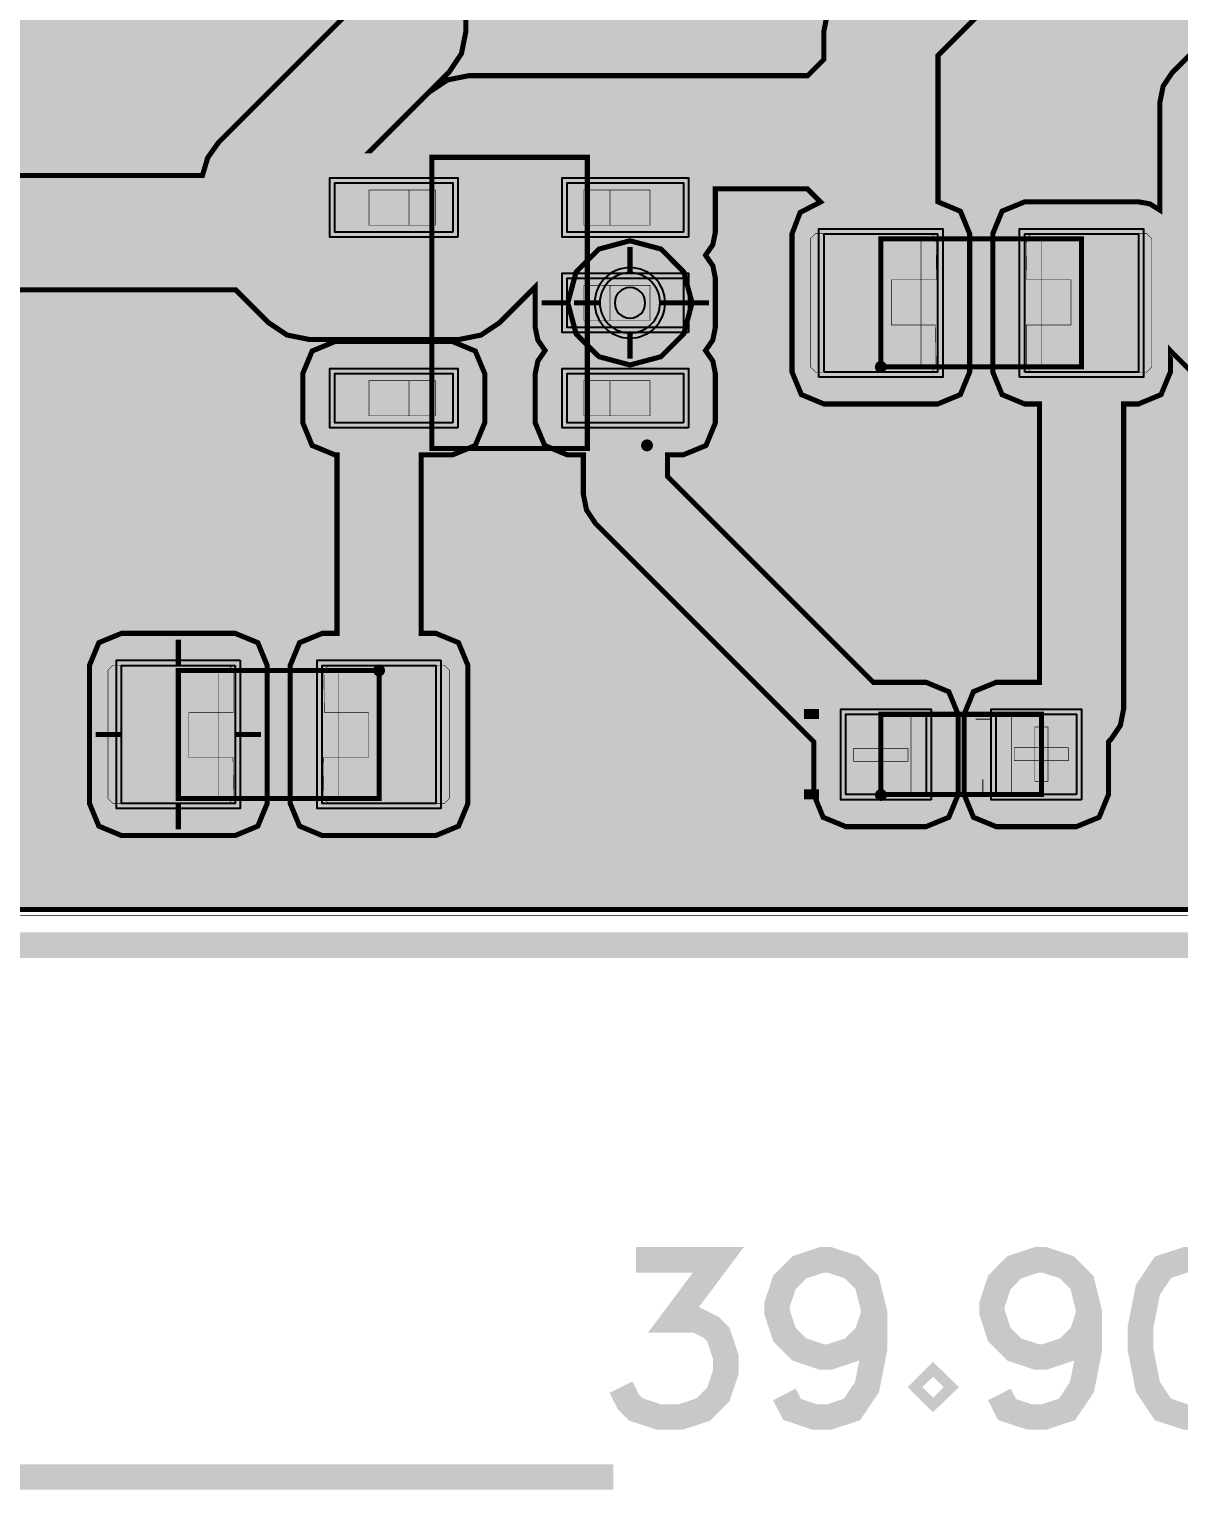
# Model space of a CAD drawing. Header units: millimetres. Extents: x -14.5 to 40, y -68.1 to 8.1.
# Drawn here: x 8.01 to 19.47, y -65.53 to -50.97 of the extents above; entities that cross this region are included whole.
import ezdxf

# ---------------------------------------------------------------- set-up
doc = ezdxf.new("R2010")
doc.units = ezdxf.units.MM
doc.header["$MEASUREMENT"] = 0
for name, color, linetype, true_color in [('Board-Outline-Layer', 7, 'Continuous', 0xff00ff), ('Bottom-Layer', 7, 'Continuous', 0x0000ff), ('Bottom-Paste-Mask-Layer', 7, 'Continuous', 0x800000), ('Bottom-Solder-Mask-Layer', 7, 'Continuous', 0xaa00ff), ('Component-Marking-Layer', 7, 'Continuous', 0x66ffcc), ('Component-Shape-Layer', 7, 'Continuous', 0x00cccc), ('Document-Layer', 7, 'Continuous', 0xffffff), ('Hole-Layer', 7, 'Continuous', 0x222222), ('Multi-Layer', 7, 'Continuous', 0xc0c0c0), ('Pin-Floating-Layer', 7, 'Continuous', 0xff99ff), ('Pin-Soldering-Layer', 7, 'Continuous', 0xcc9999), ('Top-Layer', 7, 'Continuous', 0xff0000), ('Top-Paste-Mask-Layer', 7, 'Continuous', 0x808080), ('Top-Silkscreen-Layer', 7, 'Continuous', 0xffff00), ('Top-Solder-Mask-Layer', 7, 'Continuous', 0x800080)]:
    doc.layers.add(name, color=color, linetype=linetype, true_color=true_color)

msp = doc.modelspace()

# ---------------------------------------------------------------- hatches: boundary and pattern name
at = {"layer": 'Bottom-Layer'}
for points in [[(0.78, -0.455), (20.521, -0.455), (20.278, -0.675), (20.181, -0.987), (20.257, -1.305), (20.485, -1.541), (20.8, -1.627), (21.116, -1.541), (21.343, -1.305), (21.419, -0.987), (21.322, -0.675), (21.079, -0.455), (39.12, -0.455), (39.382, -0.618), (39.545, -0.88), (39.545, -6.251), (38.746, -5.453), (38.697, -5.411), (38.642, -5.377), (38.946, -5.087), (39.127, -4.709), (39.164, -4.291), (39.051, -3.887), (38.802, -3.55), (38.45, -3.321), (38.04, -3.232), (37.625, -3.293), (37.259, -3.496), (36.987, -3.816), (36.846, -4.211), (36.854, -4.631), (37.009, -5.02), (37.292, -5.33), (34.953, -5.33), (35.294, -5.053), (35.509, -4.669), (35.567, -4.233), (35.46, -3.807), (35.203, -3.45), (34.832, -3.214), (34.4, -3.131), (33.968, -3.214), (33.597, -3.45), (33.34, -3.807), (33.233, -4.233), (33.291, -4.669), (33.506, -5.053), (33.847, -5.33), (33.712, -5.33), (33.435, -5.153), (33.106, -5.142), (32.817, -5.3), (32.649, -5.583), (32.648, -5.912), (32.814, -6.196), (33.102, -6.355), (33.431, -6.347), (33.269, -6.704), (33.235, -7.095), (33.332, -7.475), (31.334, -9.474), (25.611, -9.474), (25.455, -9.173), (25.164, -8.998), (24.825, -9.001), (24.538, -9.181), (22.174, -9.181), (14.623, -1.631), (14.567, -1.339), (14.382, -1.106), (14.11, -0.986), (13.813, -1.005), (13.559, -1.159), (13.405, -1.413), (13.386, -1.71), (13.506, -1.982), (13.739, -2.167), (14.031, -2.223), (18.865, -7.057), (18.573, -7.11), (18.339, -7.292), (18.216, -7.563), (18.234, -7.859), (18.387, -8.113), (18.641, -8.266), (18.937, -8.284), (19.208, -8.161), (19.39, -7.927), (19.443, -7.635), (21.681, -9.874), (20.167, -9.874), (20.123, -9.831), (20.046, -9.497), (19.804, -9.255), (19.47, -9.177), (19.146, -9.286), (18.928, -9.551), (18.883, -9.89), (15.196, -6.204), (15.06, -6.113), (14.9, -6.081), (14.362, -6.081), (14.116, -5.915), (13.821, -5.881), (13.543, -5.988), (13.347, -6.211), (13.276, -6.5), (13.347, -6.789), (13.543, -7.012), (13.821, -7.119), (14.116, -7.085), (14.362, -6.919), (14.726, -6.919), (16.875, -9.067), (16.648, -9.308), (16.577, -9.631), (15.026, -11.181), (11.462, -11.181), (11.186, -11.004), (10.858, -10.992), (10.569, -11.149), (10.569, -7.156), (10.622, -6.853), (10.524, -6.561), (10.298, -6.352), (10, -6.276), (9.702, -6.352), (9.476, -6.561), (9.378, -6.853), (9.431, -7.156), (9.431, -15.4), (9.474, -15.618), (9.598, -15.802), (10.176, -16.381), (8.062, -16.381), (7.816, -16.215), (7.521, -16.181), (7.243, -16.288), (7.047, -16.511), (6.976, -16.8), (7.047, -17.089), (7.243, -17.312), (7.521, -17.419), (7.816, -17.386), (8.062, -17.219), (10.006, -17.219), (9.878, -17.546), (9.947, -17.889), (10.19, -18.142), (10.531, -18.223), (11.404, -19.096), (11.54, -19.187), (11.7, -19.219), (13.5, -19.219), (13.66, -19.187), (13.796, -19.096), (19.869, -13.023), (20.113, -12.987), (20.323, -12.859), (20.467, -12.66), (30.681, -22.874), (30.681, -39.916), (30.405, -40.12), (30.279, -40.439), (30.341, -40.776), (30.571, -41.03), (30.901, -41.124), (31.231, -41.029), (31.231, -57.088), (31.065, -57.334), (31.031, -57.629), (31.138, -57.907), (31.361, -58.103), (31.65, -58.174), (31.939, -58.103), (32.162, -57.907), (32.269, -57.629), (32.236, -57.334), (32.069, -57.088), (32.069, -54.661), (33.727, -56.319), (33.784, -56.611), (33.97, -56.844), (34.243, -56.964), (33.884, -57.323), (33.548, -57.226), (33.212, -57.326), (32.982, -57.591), (32.932, -57.937), (33.077, -58.257), (33.37, -58.448), (33.721, -58.45), (34.017, -58.264), (34.141, -58.223), (34.246, -58.146), (36.246, -56.146), (36.337, -56.01), (36.369, -55.85), (36.369, -54.05), (36.337, -53.89), (36.246, -53.754), (33.619, -51.126), (33.619, -18.759), (33.669, -18.766), (33.72, -18.769), (34.881, -18.769), (34.881, -49.038), (34.715, -49.284), (34.681, -49.579), (34.788, -49.857), (35.011, -50.053), (35.3, -50.124), (35.589, -50.053), (35.812, -49.857), (35.919, -49.579), (35.886, -49.284), (35.719, -49.038), (35.719, -18.874), (36.932, -17.661), (37.001, -18.097), (37.226, -18.477), (37.577, -18.745), (38.002, -18.865), (38.441, -18.818), (38.831, -18.612), (38.831, -44.956), (38.584, -44.809), (38.298, -44.79), (38.033, -44.902), (37.848, -45.121), (37.781, -45.4), (37.848, -45.679), (38.033, -45.899), (38.298, -46.011), (38.584, -45.991), (38.831, -45.845), (38.831, -49.576), (38.481, -49.926), (38.189, -49.983), (37.956, -50.168), (37.836, -50.44), (37.855, -50.736), (38.009, -50.991), (38.263, -51.145), (38.56, -51.164), (38.832, -51.043), (39.017, -50.81), (39.073, -50.519), (39.545, -50.047), (39.545, -59.32), (39.382, -59.582), (39.12, -59.745), (0.78, -59.745), (0.518, -59.582), (0.355, -59.32), (0.355, -0.88), (0.518, -0.618)], [(13.381, -53.7), (13.464, -54.01), (13.691, -54.236), (14, -54.319), (14.31, -54.236), (14.536, -54.01), (14.619, -53.7), (14.536, -53.391), (14.31, -53.164), (14, -53.081), (13.691, -53.164), (13.464, -53.391)], [(13.7, -53.7, 1), (14.3, -53.7, 1)]]:
    msp.add_hatch(color=256, dxfattribs=at).paths.add_polyline_path(points)
at = {"layer": 'Bottom-Paste-Mask-Layer'}
msp.add_hatch(color=256, dxfattribs=at).paths.add_polyline_path([(13.7, -53.7, 1), (14.3, -53.7, 1)])
at = {"layer": 'Bottom-Solder-Mask-Layer'}
msp.add_hatch(color=256, dxfattribs=at).paths.add_polyline_path([(13.649, -53.7, 1), (14.351, -53.7, 1)])
at = {"layer": 'Component-Marking-Layer'}
for points in [[(16.44, -54.338, 1), (16.56, -54.338, 1)], [(16.44, -54.338, 1), (16.56, -54.338, 1)], [(14.11, -55.12, 1), (14.23, -55.12, 1)], [(14.11, -55.12, 1), (14.23, -55.12, 1)], [(11.44, -57.363, 1), (11.56, -57.363, 1)], [(11.44, -57.363, 1), (11.56, -57.363, 1)], [(16.441, -58.604, 1), (16.561, -58.604, 1)], [(16.441, -58.604, 1), (16.561, -58.604, 1)]]:
    msp.add_hatch(color=256, dxfattribs=at).paths.add_polyline_path(points)
at = {"layer": 'Document-Layer'}
for points in [[(18.035, -58.467), (18.035, -57.927), (18.165, -57.927), (18.165, -58.467)], [(18.035, -58.467), (18.035, -57.927), (18.165, -57.927), (18.165, -58.467)], [(16.23, -58.139), (16.77, -58.139), (16.77, -58.269), (16.23, -58.269)], [(16.23, -58.139), (16.77, -58.139), (16.77, -58.269), (16.23, -58.269)], [(17.829, -58.132), (18.369, -58.132), (18.369, -58.262), (17.829, -58.262)], [(17.829, -58.132), (18.369, -58.132), (18.369, -58.262), (17.829, -58.262)]]:
    msp.add_hatch(color=256, dxfattribs=at).paths.add_polyline_path(points)
at = {"layer": 'Hole-Layer'}
msp.add_hatch(color=256, dxfattribs=at).paths.add_polyline_path([(13.848, -53.7, 1), (14.153, -53.7, 1)])
at = {"layer": 'Multi-Layer'}
msp.add_hatch(color=256, dxfattribs=at).paths.add_polyline_path([(13.7, -53.7, 1), (14.3, -53.7, 1)])
msp.add_hatch(color=256, dxfattribs=at).paths.add_polyline_path([(13.7, -53.7, 1), (14.3, -53.7, 1)])
msp.add_hatch(color=256, dxfattribs=at).paths.add_polyline_path([(13.7, -53.7, 1), (14.3, -53.7, 1)])
at = {"layer": 'Pin-Floating-Layer'}
for points in [[(12.06, -52.925), (11.79, -52.925), (11.79, -52.575), (12.06, -52.575)], [(12.06, -52.925), (11.79, -52.925), (11.79, -52.575), (12.06, -52.575)], [(13.81, -52.925), (13.54, -52.925), (13.54, -52.575), (13.81, -52.575)], [(13.81, -52.925), (13.54, -52.925), (13.54, -52.575), (13.81, -52.575)], [(13.81, -53.875), (13.54, -53.875), (13.54, -53.525), (13.81, -53.525)], [(13.81, -53.875), (13.54, -53.875), (13.54, -53.525), (13.81, -53.525)], [(12.06, -54.825), (11.79, -54.825), (11.79, -54.475), (12.06, -54.475)], [(12.06, -54.825), (11.79, -54.825), (11.79, -54.475), (12.06, -54.475)], [(13.81, -54.825), (13.54, -54.825), (13.54, -54.475), (13.81, -54.475)], [(13.81, -54.825), (13.54, -54.825), (13.54, -54.475), (13.81, -54.475)]]:
    msp.add_hatch(color=256, dxfattribs=at).paths.add_polyline_path(points)
at = {"layer": 'Pin-Soldering-Layer'}
for points in [[(11.8, -52.925), (11.4, -52.925), (11.4, -52.575), (11.8, -52.575)], [(11.8, -52.925), (11.4, -52.925), (11.4, -52.575), (11.8, -52.575)], [(14.2, -52.925), (13.8, -52.925), (13.8, -52.575), (14.2, -52.575)], [(14.2, -52.925), (13.8, -52.925), (13.8, -52.575), (14.2, -52.575)], [(16.5, -54.338), (16.5, -53.063), (16.9, -53.063), (16.9, -54.338)], [(16.5, -54.338), (16.5, -53.063), (16.9, -53.063), (16.9, -54.338)], [(18.5, -54.338), (18.5, -53.063), (18.1, -53.063), (18.1, -54.338)], [(18.5, -54.338), (18.5, -53.063), (18.1, -53.063), (18.1, -54.338)], [(14.2, -53.875), (13.8, -53.875), (13.8, -53.525), (14.2, -53.525)], [(14.2, -53.875), (13.8, -53.875), (13.8, -53.525), (14.2, -53.525)], [(11.8, -54.825), (11.4, -54.825), (11.4, -54.475), (11.8, -54.475)], [(11.8, -54.825), (11.4, -54.825), (11.4, -54.475), (11.8, -54.475)], [(14.2, -54.825), (13.8, -54.825), (13.8, -54.475), (14.2, -54.475)], [(14.2, -54.825), (13.8, -54.825), (13.8, -54.475), (14.2, -54.475)], [(9.5, -57.363), (9.5, -58.638), (9.9, -58.638), (9.9, -57.363)], [(9.5, -57.363), (9.5, -58.638), (9.9, -58.638), (9.9, -57.363)], [(11.5, -57.363), (11.5, -58.638), (11.1, -58.638), (11.1, -57.363)], [(11.5, -57.363), (11.5, -58.638), (11.1, -58.638), (11.1, -57.363)], [(16.5, -58.604), (16.5, -57.804), (16.8, -57.804), (16.8, -58.604)], [(16.5, -58.604), (16.5, -57.804), (16.8, -57.804), (16.8, -58.604)], [(17.8, -58.597), (17.8, -57.797), (18.1, -57.797), (18.1, -58.597)], [(17.8, -58.597), (17.8, -57.797), (18.1, -57.797), (18.1, -58.597)]]:
    msp.add_hatch(color=256, dxfattribs=at).paths.add_polyline_path(points)
at = {"layer": 'Top-Layer'}
for points in [[(0.78, -0.455), (14.181, -0.455), (14.181, -1.003), (13.834, -0.999), (13.538, -1.181), (12.998, -1.181), (12.998, -1.006), (12.904, -0.78), (12.679, -0.687), (11.302, -0.687), (11.076, -0.78), (10.983, -1.006), (10.983, -2.138), (11.076, -2.364), (11.302, -2.457), (12.679, -2.457), (12.904, -2.364), (12.998, -2.138), (12.998, -2.019), (13.538, -2.019), (13.73, -2.163), (13.962, -2.223), (14.2, -2.191), (14.186, -2.245), (14.181, -2.3), (14.181, -2.7), (14.184, -2.741), (14.191, -2.781), (12.905, -2.781), (12.802, -2.711), (12.679, -2.687), (11.302, -2.687), (11.076, -2.78), (10.983, -3.006), (10.983, -3.775), (10.729, -4.028), (10.434, -4.028), (9.62, -3.214), (9.62, -2.85), (9.562, -2.667), (9.409, -2.55), (9.562, -2.433), (9.62, -2.25), (9.62, -1.45), (9.526, -1.224), (9.301, -1.131), (8.401, -1.131), (8.175, -1.224), (8.082, -1.45), (8.082, -2.25), (8.139, -2.433), (8.292, -2.55), (8.2, -2.602), (8.13, -2.681), (6.309, -2.681), (6.236, -2.587), (6.134, -2.526), (6.286, -2.409), (6.344, -2.226), (6.344, -1.426), (6.251, -1.2), (6.025, -1.107), (5.125, -1.107), (4.899, -1.2), (4.806, -1.426), (4.806, -2.226), (4.864, -2.409), (5.017, -2.526), (4.864, -2.643), (4.806, -2.826), (4.806, -3.626), (4.868, -3.815), (5.03, -3.931), (5.03, -4.952), (4.882, -4.952), (4.656, -5.046), (4.563, -5.272), (4.563, -6.649), (4.656, -6.874), (4.882, -6.968), (6.014, -6.968), (6.24, -6.874), (6.333, -6.649), (6.333, -5.272), (6.289, -5.109), (6.168, -4.992), (6.168, -3.911), (6.229, -3.871), (6.279, -3.819), (8.13, -3.819), (8.246, -3.929), (8.401, -3.969), (8.765, -3.969), (9.748, -4.952), (9.65, -5.066), (9.615, -5.212), (9.615, -5.981), (9.598, -5.998), (9.474, -6.182), (9.431, -6.4), (9.431, -6.644), (9.376, -6.9), (9.431, -7.156), (9.431, -7.211), (9.356, -7.211), (9.131, -7.304), (9.037, -7.53), (9.037, -8.365), (7.867, -7.194), (7.867, -6.968), (8.014, -6.968), (8.24, -6.874), (8.333, -6.649), (8.333, -5.272), (8.24, -5.046), (8.014, -4.952), (6.882, -4.952), (6.656, -5.046), (6.563, -5.272), (6.563, -6.649), (6.656, -6.874), (6.882, -6.968), (7.029, -6.968), (7.029, -7.368), (7.061, -7.528), (7.152, -7.664), (8.944, -9.456), (8.997, -9.502), (9.057, -9.537), (8.925, -9.655), (8.876, -9.825), (8.876, -11.175), (8.876, -11.178), (8.876, -11.181), (8, -11.181), (7.84, -11.213), (7.704, -11.304), (2.293, -16.715), (1.311, -16.715), (1.086, -16.808), (0.992, -17.034), (0.992, -18.166), (1.086, -18.392), (1.311, -18.485), (2.689, -18.485), (2.914, -18.392), (3.008, -18.166), (3.008, -17.185), (8.174, -12.019), (10.538, -12.019), (10.8, -12.191), (11.113, -12.214), (11.397, -12.082), (11.581, -11.828), (11.581, -13), (11.613, -13.16), (11.704, -13.296), (12.504, -14.096), (12.64, -14.187), (12.8, -14.219), (13.227, -14.219), (13.44, -14.433), (13.078, -14.433), (12.853, -14.526), (12.759, -14.752), (12.759, -15.172), (11.115, -16.817), (11.003, -16.984), (10.963, -17.181), (10.754, -17.03), (10.502, -16.976), (10.393, -16.789), (10.189, -16.715), (8.812, -16.715), (8.586, -16.808), (8.492, -17.034), (8.492, -18.166), (8.586, -18.392), (8.812, -18.485), (10.189, -18.485), (10.393, -18.411), (10.502, -18.224), (10.754, -18.17), (10.963, -18.019), (10.963, -27.862), (10.931, -27.858), (10.9, -27.856), (10.2, -27.856), (9.974, -27.949), (9.881, -28.175), (9.881, -29.274), (7.776, -31.378), (7.215, -31.378), (6.989, -31.472), (6.896, -31.697), (6.896, -32.504), (6.989, -32.729), (7.215, -32.823), (8.079, -32.823), (8.304, -32.729), (8.398, -32.504), (8.398, -31.942), (10.596, -29.744), (10.9, -29.744), (10.931, -29.743), (10.963, -29.738), (10.963, -30.285), (10.115, -31.133), (10.002, -31.301), (9.963, -31.5), (9.963, -36.512), (9.682, -36.429), (9.394, -36.483), (7.905, -36.483), (7.801, -36.415), (7.68, -36.391), (5.591, -36.391), (5.591, -36.255), (7.517, -34.33), (8.079, -34.33), (8.304, -34.236), (8.398, -34.011), (8.398, -33.204), (8.304, -32.979), (8.079, -32.885), (7.215, -32.885), (6.989, -32.979), (6.896, -33.204), (6.896, -33.766), (4.97, -35.691), (4.97, -34.33), (4.983, -34.33), (5.209, -34.236), (5.302, -34.011), (5.302, -33.204), (5.209, -32.979), (4.983, -32.885), (4.119, -32.885), (3.893, -32.979), (3.8, -33.204), (3.8, -34.011), (3.893, -34.236), (4.119, -34.33), (4.132, -34.33), (4.132, -36.648), (3.544, -37.236), (3.544, -36.71), (3.451, -36.485), (3.225, -36.391), (2.591, -36.391), (2.591, -34.068), (2.56, -33.908), (2.469, -33.772), (2.463, -33.766), (2.463, -33.204), (2.369, -32.979), (2.144, -32.885), (1.28, -32.885), (1.054, -32.979), (0.961, -33.204), (0.961, -34.011), (1.054, -34.236), (1.28, -34.33), (1.753, -34.33), (1.753, -36.391), (1.12, -36.391), (0.894, -36.485), (0.801, -36.71), (0.801, -37.69), (0.869, -37.887), (1.044, -38), (0.869, -38.113), (0.801, -38.31), (0.801, -39.29), (0.869, -39.487), (1.044, -39.6), (0.869, -39.713), (0.801, -39.91), (0.801, -40.89), (0.894, -41.116), (1.12, -41.209), (3.225, -41.209), (3.451, -41.116), (3.544, -40.89), (3.544, -40.021), (5.256, -38.309), (5.256, -38.312), (5.256, -39.29), (5.324, -39.487), (5.5, -39.6), (5.324, -39.713), (5.256, -39.91), (5.256, -40.89), (5.349, -41.116), (5.575, -41.209), (7.68, -41.209), (7.906, -41.116), (7.999, -40.89), (7.999, -39.91), (7.931, -39.713), (7.756, -39.6), (7.931, -39.487), (7.999, -39.29), (7.999, -38.31), (7.931, -38.113), (7.756, -38), (7.931, -37.887), (7.999, -37.69), (7.999, -37.622), (9.394, -37.622), (9.682, -37.676), (9.963, -37.593), (9.963, -39.285), (8.115, -41.133), (8.002, -41.301), (7.963, -41.5), (7.963, -43.5), (8.002, -43.699), (8.115, -43.867), (11.115, -46.867), (11.283, -46.98), (11.482, -47.019), (11.781, -47.019), (11.781, -48.006), (11.095, -48.006), (10.869, -48.1), (10.776, -48.325), (10.776, -49.675), (10.869, -49.901), (11.095, -49.994), (11.236, -49.994), (11.236, -50.766), (9.901, -52.101), (9.793, -52.253), (9.74, -52.431), (4.7, -52.431), (4.482, -52.474), (4.298, -52.598), (3.379, -53.516), (2.973, -53.488), (2.583, -53.608), (2.262, -53.858), (2.052, -54.207), (1.981, -54.608), (2.058, -55.008), (2.273, -55.354), (2.598, -55.6), (2.261, -55.86), (2.045, -56.226), (1.982, -56.647), (2.08, -57.06), (2.325, -57.408), (2.683, -57.638), (3.1, -57.719), (3.517, -57.638), (3.875, -57.408), (4.12, -57.06), (4.218, -56.647), (4.155, -56.226), (3.939, -55.86), (3.602, -55.6), (3.906, -55.376), (4.119, -55.063), (4.215, -54.698), (4.184, -54.321), (4.936, -53.569), (10.071, -53.569), (10.401, -53.899), (10.584, -54.021), (10.8, -54.064), (12.3, -54.064), (12.516, -54.021), (12.699, -53.899), (13.056, -53.542), (13.056, -53.945), (13.082, -54.07), (13.154, -54.175), (13.082, -54.28), (13.056, -54.405), (13.056, -54.895), (13.15, -55.121), (13.375, -55.214), (13.535, -55.214), (13.535, -55.603), (13.567, -55.763), (13.657, -55.899), (15.832, -58.074), (15.832, -58.6), (15.925, -58.826), (16.151, -58.919), (16.951, -58.919), (17.177, -58.826), (17.27, -58.6), (17.27, -57.8), (17.177, -57.575), (16.951, -57.481), (16.425, -57.481), (14.373, -55.429), (14.373, -55.214), (14.532, -55.214), (14.758, -55.121), (14.851, -54.895), (14.851, -54.405), (14.826, -54.28), (14.753, -54.175), (14.826, -54.07), (14.851, -53.945), (14.851, -53.455), (14.826, -53.33), (14.753, -53.225), (14.826, -53.12), (14.851, -52.995), (14.851, -52.564), (15.768, -52.564), (15.898, -52.695), (15.696, -52.799), (15.615, -53.012), (15.615, -54.389), (15.708, -54.614), (15.934, -54.708), (17.066, -54.708), (17.292, -54.614), (17.385, -54.389), (17.385, -53.012), (17.293, -52.787), (17.069, -52.693), (17.069, -51.236), (18.311, -49.994), (19.205, -49.994), (19.431, -49.901), (19.524, -49.675), (19.524, -48.325), (19.483, -48.169), (19.372, -48.053), (19.372, -45.437), (19.543, -45.265), (19.616, -45.265), (19.644, -45.264), (19.672, -45.26), (20.215, -45.26), (20.215, -45.389), (20.308, -45.614), (20.534, -45.708), (21.666, -45.708), (21.892, -45.614), (21.985, -45.389), (21.985, -44.52), (22.215, -44.29), (22.215, -45.389), (22.308, -45.614), (22.534, -45.708), (23.666, -45.708), (23.892, -45.614), (23.985, -45.389), (23.985, -44.012), (23.892, -43.786), (23.666, -43.693), (22.812, -43.693), (22.836, -43.669), (24.764, -43.669), (25.031, -43.936), (25.031, -44.5), (25.044, -44.619), (25.081, -44.733), (25.081, -45.15), (25.121, -45.305), (25.231, -45.421), (25.231, -46.881), (24.95, -46.881), (24.724, -46.975), (24.631, -47.2), (24.631, -48.2), (24.724, -48.426), (24.95, -48.519), (26.45, -48.519), (26.676, -48.426), (26.769, -48.2), (26.769, -47.269), (27.593, -47.269), (27.593, -48.366), (27.686, -48.592), (27.912, -48.685), (29.289, -48.685), (29.514, -48.592), (29.608, -48.366), (29.608, -47.312), (31.731, -49.436), (31.731, -55.2), (31.773, -55.414), (31.891, -55.596), (31.384, -55.596), (31.173, -55.676), (31.067, -55.876), (29.7, -54.509), (29.961, -54.317), (30.134, -54.043), (30.194, -53.725), (30.194, -52.825), (30.109, -52.45), (29.87, -52.148), (29.525, -51.979), (29.14, -51.976), (28.792, -52.139), (28.687, -51.937), (28.475, -51.856), (27.969, -51.856), (27.969, -51.38), (28.275, -51.42), (28.563, -51.308), (28.762, -51.072), (28.823, -50.769), (28.896, -50.696), (28.902, -50.691), (28.907, -50.685), (29.289, -50.685), (29.514, -50.592), (29.608, -50.366), (29.608, -49.234), (29.514, -49.008), (29.289, -48.915), (27.912, -48.915), (27.686, -49.008), (27.593, -49.234), (27.593, -50.366), (27.604, -50.451), (27.638, -50.53), (27.636, -50.532), (26.769, -49.664), (26.769, -49.4), (26.676, -49.175), (26.45, -49.081), (24.95, -49.081), (24.75, -49.151), (24.639, -49.331), (24.425, -49.331), (24.207, -49.374), (24.023, -49.498), (22.198, -51.323), (22.074, -51.507), (22.031, -51.725), (22.031, -51.856), (21.525, -51.856), (21.313, -51.937), (21.208, -52.139), (20.855, -51.975), (20.466, -51.981), (20.119, -52.157), (20.119, -51.874), (21.407, -50.585), (22.389, -50.585), (22.614, -50.492), (22.708, -50.266), (22.708, -49.134), (22.614, -48.908), (22.389, -48.815), (21.012, -48.815), (20.786, -48.908), (20.693, -49.134), (20.693, -50.115), (19.404, -51.404), (19.313, -51.54), (19.281, -51.7), (19.281, -52.776), (19.181, -52.714), (19.066, -52.693), (17.934, -52.693), (17.708, -52.786), (17.615, -53.012), (17.615, -54.389), (17.708, -54.614), (17.934, -54.708), (18.081, -54.708), (18.081, -57.481), (17.649, -57.481), (17.423, -57.574), (17.33, -57.8), (17.33, -58.6), (17.423, -58.826), (17.649, -58.919), (18.449, -58.919), (18.675, -58.826), (18.768, -58.6), (18.768, -58.074), (18.796, -58.045), (18.887, -57.909), (18.919, -57.749), (18.919, -54.708), (19.066, -54.708), (19.292, -54.614), (19.385, -54.389), (19.385, -54.177), (19.394, -54.187), (19.404, -54.196), (20.204, -54.996), (20.34, -55.087), (20.5, -55.119), (22.5, -55.119), (22.66, -55.087), (22.796, -54.996), (24.047, -53.746), (24.054, -53.738), (24.062, -53.73), (24.354, -54.021), (24.49, -54.112), (24.65, -54.144), (24.85, -54.144), (25.01, -54.112), (25.146, -54.021), (25.25, -53.918), (26.68, -55.347), (26.816, -55.438), (26.976, -55.47), (28.402, -55.47), (29.197, -56.265), (28.887, -56.367), (28.632, -56.572), (28.464, -56.853), (28.406, -57.175), (28.406, -57.775), (28.504, -58.188), (28.777, -58.513), (29.167, -58.68), (29.59, -58.655), (29.957, -58.442), (29.957, -58.651), (29.989, -58.811), (30.08, -58.947), (30.877, -59.745), (0.78, -59.745), (0.518, -59.582), (0.355, -59.32), (0.355, -0.88), (0.518, -0.618)], [(12.199, -51.399), (12.321, -51.216), (12.364, -51), (12.364, -49.994), (12.505, -49.994), (12.683, -49.94), (12.8, -49.797), (12.918, -49.94), (13.095, -49.994), (14.505, -49.994), (14.731, -49.901), (14.824, -49.675), (14.824, -48.325), (14.731, -48.1), (14.505, -48.006), (13.095, -48.006), (12.936, -48.049), (12.819, -48.165), (12.819, -45.986), (12.865, -46.003), (12.913, -46.012), (13.027, -46.06), (13.15, -46.076), (18.088, -46.076), (18.251, -46.239), (18.251, -48.006), (17.795, -48.006), (17.618, -48.06), (17.5, -48.204), (17.383, -48.06), (17.205, -48.006), (15.795, -48.006), (15.569, -48.1), (15.476, -48.325), (15.476, -49.675), (15.569, -49.901), (15.795, -49.994), (16.701, -49.994), (16.098, -50.598), (15.974, -50.782), (15.931, -51), (15.931, -51.276), (15.771, -51.436), (12.396, -51.436), (12.181, -51.479), (11.998, -51.601), (11.413, -52.186), (11.41, -52.186)], [(12.234, -52.995), (11.059, -52.995), (11.059, -52.505), (12.234, -52.505)], [(14.532, -52.995), (13.375, -52.995), (13.375, -52.505), (14.532, -52.505)], [(15.934, -54.389), (15.934, -53.012), (17.066, -53.012), (17.066, -54.389)], [(17.934, -54.389), (17.934, -53.012), (19.066, -53.012), (19.066, -54.389)], [(13.7, -53.7, 1), (14.3, -53.7, 1)], [(14.532, -53.945), (13.375, -53.945), (13.375, -53.455), (14.532, -53.455)], [(11.081, -56.993), (10.934, -56.993), (10.708, -57.086), (10.615, -57.312), (10.615, -58.689), (10.708, -58.914), (10.934, -59.008), (12.066, -59.008), (12.292, -58.914), (12.385, -58.689), (12.385, -57.312), (12.292, -57.086), (12.066, -56.993), (11.919, -56.993), (11.919, -55.214), (12.234, -55.214), (12.459, -55.121), (12.553, -54.895), (12.553, -54.405), (12.459, -54.18), (12.234, -54.086), (11.059, -54.086), (10.833, -54.18), (10.74, -54.405), (10.74, -54.895), (10.833, -55.121), (11.059, -55.214), (11.081, -55.214)], [(12.234, -54.895), (11.059, -54.895), (11.059, -54.405), (12.234, -54.405)], [(14.532, -54.895), (13.375, -54.895), (13.375, -54.405), (14.532, -54.405)], [(10.385, -57.312), (10.292, -57.086), (10.066, -56.993), (8.934, -56.993), (8.708, -57.086), (8.615, -57.312), (8.615, -58.689), (8.708, -58.914), (8.934, -59.008), (10.066, -59.008), (10.292, -58.914), (10.385, -58.689)], [(10.066, -57.312), (10.066, -58.689), (8.934, -58.689), (8.934, -57.312)], [(12.066, -57.312), (12.066, -58.689), (10.934, -58.689), (10.934, -57.312)], [(16.951, -58.6), (16.151, -58.6), (16.151, -57.8), (16.951, -57.8)], [(18.449, -58.6), (17.649, -58.6), (17.649, -57.8), (18.449, -57.8)]]:
    msp.add_hatch(color=256, dxfattribs=at).paths.add_polyline_path(points)
at = {"layer": 'Top-Paste-Mask-Layer'}
for points in [[(12.234, -52.995), (11.059, -52.995), (11.059, -52.505), (12.234, -52.505)], [(14.532, -52.995), (13.375, -52.995), (13.375, -52.505), (14.532, -52.505)], [(15.8, -54.34), (15.8, -53.06), (15.85, -53.01), (17, -53.01), (17.05, -53.06), (17.055, -53.47), (16.605, -53.47), (16.605, -53.92), (17.045, -53.92), (17.05, -54.34), (17, -54.39), (15.85, -54.39)], [(15.8, -54.34), (15.8, -53.06), (15.85, -53.01), (17, -53.01), (17.05, -53.06), (17.055, -53.47), (16.605, -53.47), (16.605, -53.92), (17.045, -53.92), (17.05, -54.34), (17, -54.39), (15.85, -54.39)], [(17.95, -54.34), (17.95, -53.92), (18.395, -53.92), (18.395, -53.47), (17.955, -53.47), (17.95, -53.06), (18, -53.01), (19.15, -53.01), (19.2, -53.06), (19.2, -54.34), (19.15, -54.39), (18, -54.39)], [(17.95, -54.34), (17.95, -53.92), (18.395, -53.92), (18.395, -53.47), (17.955, -53.47), (17.95, -53.06), (18, -53.01), (19.15, -53.01), (19.2, -53.06), (19.2, -54.34), (19.15, -54.39), (18, -54.39)], [(13.7, -53.7, 1), (14.3, -53.7, 1)], [(14.532, -53.945), (13.375, -53.945), (13.375, -53.455), (14.532, -53.455)], [(12.234, -54.895), (11.059, -54.895), (11.059, -54.405), (12.234, -54.405)], [(14.532, -54.895), (13.375, -54.895), (13.375, -54.405), (14.532, -54.405)], [(10.05, -57.36), (10.05, -57.78), (9.605, -57.78), (9.605, -58.23), (10.045, -58.23), (10.05, -58.64), (10, -58.69), (8.85, -58.69), (8.8, -58.64), (8.8, -57.36), (8.85, -57.31), (10, -57.31)], [(10.05, -57.36), (10.05, -57.78), (9.605, -57.78), (9.605, -58.23), (10.045, -58.23), (10.05, -58.64), (10, -58.69), (8.85, -58.69), (8.8, -58.64), (8.8, -57.36), (8.85, -57.31), (10, -57.31)], [(12.2, -57.36), (12.2, -58.64), (12.15, -58.69), (11, -58.69), (10.95, -58.64), (10.945, -58.23), (11.395, -58.23), (11.395, -57.78), (10.955, -57.78), (10.95, -57.36), (11, -57.31), (12.15, -57.31)], [(12.2, -57.36), (12.2, -58.64), (12.15, -58.69), (11, -58.69), (10.95, -58.64), (10.945, -58.23), (11.395, -58.23), (11.395, -57.78), (10.955, -57.78), (10.95, -57.36), (11, -57.31), (12.15, -57.31)], [(16.951, -58.6), (16.151, -58.6), (16.151, -57.8), (16.951, -57.8)], [(18.449, -58.6), (17.649, -58.6), (17.649, -57.8), (18.449, -57.8)]]:
    msp.add_hatch(color=256, dxfattribs=at).paths.add_polyline_path(points)
at = {"layer": 'Top-Solder-Mask-Layer'}
for points in [[(12.285, -53.046), (11.008, -53.046), (11.008, -52.454), (12.285, -52.454)], [(14.583, -53.046), (13.324, -53.046), (13.324, -52.454), (14.583, -52.454)], [(15.883, -54.439), (15.883, -52.961), (17.117, -52.961), (17.117, -54.439)], [(17.883, -54.439), (17.883, -52.961), (19.117, -52.961), (19.117, -54.439)], [(14.583, -53.996), (13.324, -53.996), (13.324, -53.404), (14.583, -53.404)], [(13.649, -53.7, 1), (14.351, -53.7, 1)], [(12.285, -54.946), (11.008, -54.946), (11.008, -54.354), (12.285, -54.354)], [(14.583, -54.946), (13.324, -54.946), (13.324, -54.354), (14.583, -54.354)], [(10.117, -57.261), (10.117, -58.739), (8.883, -58.739), (8.883, -57.261)], [(12.117, -57.261), (12.117, -58.739), (10.883, -58.739), (10.883, -57.261)], [(17.002, -58.651), (16.1, -58.651), (16.1, -57.749), (17.002, -57.749)], [(18.5, -58.651), (17.598, -58.651), (17.598, -57.749), (18.5, -57.749)]]:
    msp.add_hatch(color=256, dxfattribs=at).paths.add_polyline_path(points)

# ---------------------------------------------------------------- linework, layer by layer
at = {"layer": 'Board-Outline-Layer', "const_width": 0.254}
msp.add_lwpolyline([(0, -59.1), (0, -1.1, -0.414), (1, -0.1), (38.9, -0.1, -0.414), (39.9, -1.1), (39.9, -59.1, -0.414), (38.9, -60.1), (1, -60.1, -0.414)], format="xyb", close=True, dxfattribs=at)
at = {"layer": 'Bottom-Layer'}
for points, const_width in [([(0.293, -59.807), (0.293, -0.393), (39.607, -0.393), (39.607, -59.807)], 0.00508), ([(13.381, -53.7), (13.464, -54.01), (13.691, -54.236), (14, -54.319), (14.31, -54.236), (14.536, -54.01), (14.619, -53.7), (14.536, -53.391), (14.31, -53.164), (14, -53.081), (13.691, -53.164), (13.464, -53.391)], 0.0508)]:
    msp.add_lwpolyline(points, close=True, dxfattribs=dict(at, const_width=const_width))
at = {"layer": 'Bottom-Layer', "const_width": 0.0508}
for points in [[(39.545, -50.047), (39.545, -59.32), (39.382, -59.582), (39.12, -59.745), (0.78, -59.745)], [(14, -53.403), (14, -53.144)], [(13.703, -53.7), (13.443, -53.7)], [(14.297, -53.7), (14.557, -53.7)], [(14, -53.998), (14, -54.257)]]:
    msp.add_lwpolyline(points, dxfattribs=at)
at = {"layer": 'Bottom-Layer'}
msp.add_lwpolyline([(13.7, -53.7, 1), (14.3, -53.7, 1)], format="xyb", close=True, dxfattribs=at)
at = {"layer": 'Bottom-Paste-Mask-Layer'}
msp.add_lwpolyline([(13.7, -53.7, 1), (14.3, -53.7, 1)], format="xyb", close=True, dxfattribs=at)
at = {"layer": 'Bottom-Solder-Mask-Layer'}
msp.add_lwpolyline([(13.649, -53.7, 1), (14.351, -53.7, 1)], format="xyb", close=True, dxfattribs=at)
at = {"layer": 'Component-Marking-Layer', "const_width": 0.129}
for points in [[(16.44, -54.338, 1), (16.56, -54.338), (16.56, -54.338, 1), (16.44, -54.338)], [(16.44, -54.338, 1), (16.56, -54.338), (16.56, -54.338, 1), (16.44, -54.338)], [(16.441, -58.604, 1), (16.561, -58.604), (16.561, -58.604, 1), (16.441, -58.604)], [(16.441, -58.604, 1), (16.561, -58.604), (16.561, -58.604, 1), (16.441, -58.604)]]:
    msp.add_lwpolyline(points, format="xyb", dxfattribs=at)
for points in [[(14.11, -55.12, 1), (14.23, -55.12, 1)], [(14.11, -55.12, 1), (14.23, -55.12, 1)], [(11.44, -57.363, 1), (11.56, -57.363, 1)], [(11.44, -57.363, 1), (11.56, -57.363, 1)]]:
    msp.add_lwpolyline(points, format="xyb", close=True, dxfattribs=at)
at = {"layer": 'Component-Shape-Layer', "const_width": 0.0508}
for points in [[(12.025, -55.15), (12.025, -52.25), (13.575, -52.25), (13.575, -55.15)], [(12.025, -55.15), (12.025, -52.25), (13.575, -52.25), (13.575, -55.15)], [(16.5, -54.338), (16.5, -53.063), (18.5, -53.063), (18.5, -54.338)], [(16.5, -54.338), (16.5, -53.063), (18.5, -53.063), (18.5, -54.338)], [(11.5, -57.363), (11.5, -58.638), (9.5, -58.638), (9.5, -57.363)], [(11.5, -57.363), (11.5, -58.638), (9.5, -58.638), (9.5, -57.363)], [(16.5, -58.6), (16.5, -57.8), (18.1, -57.8), (18.1, -58.6)], [(16.5, -58.6), (16.5, -57.8), (18.1, -57.8), (18.1, -58.6)]]:
    msp.add_lwpolyline(points, close=True, dxfattribs=at)
at = {"layer": 'Document-Layer', "const_width": 0.2}
msp.add_lwpolyline([(14.462, -54.65, 1), (14.663, -54.65), (14.663, -54.65, 1), (14.462, -54.65)], format="xyb", dxfattribs=at)
msp.add_lwpolyline([(14.462, -54.65, 1), (14.663, -54.65), (14.663, -54.65, 1), (14.462, -54.65)], format="xyb", dxfattribs=at)
at = {"layer": 'Document-Layer'}
for points, const_width in [([(18.035, -58.467), (18.035, -57.927), (18.165, -57.927), (18.165, -58.467)], 0.00508), ([(18.035, -58.467), (18.035, -57.927), (18.165, -57.927), (18.165, -58.467)], 0.00508), ([(16.23, -58.139), (16.77, -58.139), (16.77, -58.269), (16.23, -58.269)], 0.00508), ([(16.23, -58.139), (16.77, -58.139), (16.77, -58.269), (16.23, -58.269)], 0.00508), ([(17.829, -58.132), (18.369, -58.132), (18.369, -58.262), (17.829, -58.262)], 0.00508), ([(17.829, -58.132), (18.369, -58.132), (18.369, -58.262), (17.829, -58.262)], 0.00508), ([(19.535, -63.236), (19.311, -63.31), (19.161, -63.533), (19.088, -63.907), (19.088, -64.13), (19.161, -64.504), (19.311, -64.727), (19.535, -64.801), (19.685, -64.801), (19.908, -64.727), (20.058, -64.504), (20.132, -64.13), (20.132, -63.907), (20.058, -63.533), (19.908, -63.31), (19.685, -63.236)], 0.254), ([(17.02, -64.43), (16.946, -64.504), (17.02, -64.577), (17.096, -64.504)], 0.254)]:
    msp.add_lwpolyline(points, close=True, dxfattribs=dict(at, const_width=const_width))
at = {"layer": 'Document-Layer', "const_width": 0.254}
for points in [[(14.061, -63.236), (14.881, -63.236), (14.434, -63.833), (14.658, -63.833), (14.808, -63.907), (14.881, -63.98), (14.955, -64.204), (14.955, -64.354), (14.881, -64.577), (14.732, -64.727), (14.508, -64.801), (14.285, -64.801), (14.061, -64.727), (13.985, -64.653), (13.911, -64.504)], [(16.436, -63.757), (16.362, -63.98), (16.212, -64.13), (15.989, -64.204), (15.913, -64.204), (15.689, -64.13), (15.539, -63.98), (15.466, -63.757), (15.466, -63.683), (15.539, -63.46), (15.689, -63.31), (15.913, -63.236), (15.989, -63.236), (16.212, -63.31), (16.362, -63.46), (16.436, -63.757), (16.436, -64.13), (16.362, -64.504), (16.212, -64.727), (15.989, -64.801), (15.839, -64.801), (15.616, -64.727), (15.539, -64.577)], [(18.577, -63.757), (18.504, -63.98), (18.354, -64.13), (18.13, -64.204), (18.054, -64.204), (17.83, -64.13), (17.681, -63.98), (17.607, -63.757), (17.607, -63.683), (17.681, -63.46), (17.83, -63.31), (18.054, -63.236), (18.13, -63.236), (18.354, -63.31), (18.504, -63.46), (18.577, -63.757), (18.577, -64.13), (18.504, -64.504), (18.354, -64.727), (18.13, -64.801), (17.98, -64.801), (17.757, -64.727), (17.681, -64.577)], [(0, -65.4), (13.835, -65.4)]]:
    msp.add_lwpolyline(points, dxfattribs=at)
at = {"layer": 'Hole-Layer'}
msp.add_lwpolyline([(13.848, -53.7, 1), (14.153, -53.7), (14.153, -53.7, 1), (13.848, -53.7)], format="xyb", dxfattribs=at)
at = {"layer": 'Multi-Layer'}
msp.add_lwpolyline([(13.7, -53.7, 1), (14.3, -53.7, 1)], format="xyb", close=True, dxfattribs=at)
msp.add_lwpolyline([(13.7, -53.7, 1), (14.3, -53.7, 1)], format="xyb", close=True, dxfattribs=at)
msp.add_lwpolyline([(13.7, -53.7, 1), (14.3, -53.7, 1)], format="xyb", close=True, dxfattribs=at)
at = {"layer": 'Pin-Floating-Layer', "const_width": 0.00508}
for points in [[(12.06, -52.925), (11.79, -52.925), (11.79, -52.575), (12.06, -52.575)], [(12.06, -52.925), (11.79, -52.925), (11.79, -52.575), (12.06, -52.575)], [(13.81, -52.925), (13.54, -52.925), (13.54, -52.575), (13.81, -52.575)], [(13.81, -52.925), (13.54, -52.925), (13.54, -52.575), (13.81, -52.575)], [(13.81, -53.875), (13.54, -53.875), (13.54, -53.525), (13.81, -53.525)], [(13.81, -53.875), (13.54, -53.875), (13.54, -53.525), (13.81, -53.525)], [(12.06, -54.825), (11.79, -54.825), (11.79, -54.475), (12.06, -54.475)], [(12.06, -54.825), (11.79, -54.825), (11.79, -54.475), (12.06, -54.475)], [(13.81, -54.825), (13.54, -54.825), (13.54, -54.475), (13.81, -54.475)], [(13.81, -54.825), (13.54, -54.825), (13.54, -54.475), (13.81, -54.475)]]:
    msp.add_lwpolyline(points, close=True, dxfattribs=at)
at = {"layer": 'Pin-Soldering-Layer', "const_width": 0.00508}
for points in [[(11.8, -52.925), (11.4, -52.925), (11.4, -52.575), (11.8, -52.575)], [(11.8, -52.925), (11.4, -52.925), (11.4, -52.575), (11.8, -52.575)], [(14.2, -52.925), (13.8, -52.925), (13.8, -52.575), (14.2, -52.575)], [(14.2, -52.925), (13.8, -52.925), (13.8, -52.575), (14.2, -52.575)], [(16.5, -54.338), (16.5, -53.063), (16.9, -53.063), (16.9, -54.338)], [(16.5, -54.338), (16.5, -53.063), (16.9, -53.063), (16.9, -54.338)], [(18.5, -54.338), (18.5, -53.063), (18.1, -53.063), (18.1, -54.338)], [(18.5, -54.338), (18.5, -53.063), (18.1, -53.063), (18.1, -54.338)], [(14.2, -53.875), (13.8, -53.875), (13.8, -53.525), (14.2, -53.525)], [(14.2, -53.875), (13.8, -53.875), (13.8, -53.525), (14.2, -53.525)], [(11.8, -54.825), (11.4, -54.825), (11.4, -54.475), (11.8, -54.475)], [(11.8, -54.825), (11.4, -54.825), (11.4, -54.475), (11.8, -54.475)], [(14.2, -54.825), (13.8, -54.825), (13.8, -54.475), (14.2, -54.475)], [(14.2, -54.825), (13.8, -54.825), (13.8, -54.475), (14.2, -54.475)], [(9.5, -57.363), (9.5, -58.638), (9.9, -58.638), (9.9, -57.363)], [(9.5, -57.363), (9.5, -58.638), (9.9, -58.638), (9.9, -57.363)], [(11.5, -57.363), (11.5, -58.638), (11.1, -58.638), (11.1, -57.363)], [(11.5, -57.363), (11.5, -58.638), (11.1, -58.638), (11.1, -57.363)], [(16.5, -58.604), (16.5, -57.804), (16.8, -57.804), (16.8, -58.604)], [(16.5, -58.604), (16.5, -57.804), (16.8, -57.804), (16.8, -58.604)], [(17.8, -58.597), (17.8, -57.797), (18.1, -57.797), (18.1, -58.597)], [(17.8, -58.597), (17.8, -57.797), (18.1, -57.797), (18.1, -58.597)]]:
    msp.add_lwpolyline(points, close=True, dxfattribs=at)
at = {"layer": 'Top-Layer'}
for points, const_width in [([(0.293, -59.807), (0.293, -0.393), (39.607, -0.393), (39.607, -59.807)], 0.00508), ([(11.081, -56.993), (10.934, -56.993), (10.708, -57.086), (10.615, -57.312), (10.615, -58.689), (10.708, -58.914), (10.934, -59.008), (12.066, -59.008), (12.292, -58.914), (12.385, -58.689), (12.385, -57.312), (12.292, -57.086), (12.066, -56.993), (11.919, -56.993), (11.919, -55.214), (12.234, -55.214), (12.459, -55.121), (12.553, -54.895), (12.553, -54.405), (12.459, -54.18), (12.234, -54.086), (11.059, -54.086), (10.833, -54.18), (10.74, -54.405), (10.74, -54.895), (10.833, -55.121), (11.059, -55.214), (11.081, -55.214)], 0.0508), ([(10.385, -57.312), (10.292, -57.086), (10.066, -56.993), (8.934, -56.993), (8.708, -57.086), (8.615, -57.312), (8.615, -58.689), (8.708, -58.914), (8.934, -59.008), (10.066, -59.008), (10.292, -58.914), (10.385, -58.689)], 0.0508)]:
    msp.add_lwpolyline(points, close=True, dxfattribs=dict(at, const_width=const_width))
for points, const_width in [([(7.963, -43.5), (8.002, -43.699), (8.115, -43.867), (11.115, -46.867), (11.283, -46.98), (11.482, -47.019), (11.781, -47.019), (11.781, -48.006), (11.095, -48.006), (10.869, -48.1), (10.776, -48.325), (10.776, -49.675), (10.869, -49.901), (11.095, -49.994), (11.236, -49.994), (11.236, -50.766), (9.901, -52.101), (9.793, -52.253), (9.74, -52.431), (4.7, -52.431)], 0.0508), ([(11.8, -49), (11.8, -51)], 0.49), ([(18.5, -49), (16.5, -51)], 0.5), ([(4.936, -53.569), (10.071, -53.569), (10.401, -53.899), (10.584, -54.021), (10.8, -54.064), (12.3, -54.064), (12.516, -54.021), (12.699, -53.899), (13.056, -53.542), (13.056, -53.945), (13.082, -54.07), (13.154, -54.175), (13.082, -54.28), (13.056, -54.405), (13.056, -54.895), (13.15, -55.121), (13.375, -55.214), (13.535, -55.214), (13.535, -55.603), (13.567, -55.763), (13.657, -55.899), (15.832, -58.074), (15.832, -58.6), (15.925, -58.826), (16.151, -58.919), (16.951, -58.919), (17.177, -58.826), (17.27, -58.6), (17.27, -57.8), (17.177, -57.575), (16.951, -57.481), (16.425, -57.481), (14.373, -55.429), (14.373, -55.214), (14.532, -55.214), (14.758, -55.121), (14.851, -54.895), (14.851, -54.405), (14.826, -54.28), (14.753, -54.175), (14.826, -54.07), (14.851, -53.945), (14.851, -53.455), (14.826, -53.33), (14.753, -53.225), (14.826, -53.12), (14.851, -52.995), (14.851, -52.564), (15.768, -52.564), (15.898, -52.695), (15.696, -52.799), (15.615, -53.012), (15.615, -54.389), (15.708, -54.614), (15.934, -54.708), (17.066, -54.708), (17.292, -54.614), (17.385, -54.389), (17.385, -53.012), (17.293, -52.787), (17.069, -52.693), (17.069, -51.236), (18.311, -49.994)], 0.0508), ([(15.974, -50.782), (15.931, -51), (15.931, -51.276), (15.771, -51.436), (12.396, -51.436), (12.181, -51.479), (11.998, -51.601), (11.413, -52.186), (11.41, -52.186), (12.199, -51.399), (12.321, -51.216), (12.364, -51), (12.364, -49.994)], 0.0508), ([(20.693, -50.115), (19.404, -51.404), (19.313, -51.54), (19.281, -51.7), (19.281, -52.776), (19.181, -52.714), (19.066, -52.693), (17.934, -52.693), (17.708, -52.786), (17.615, -53.012), (17.615, -54.389), (17.708, -54.614), (17.934, -54.708), (18.081, -54.708), (18.081, -57.481), (17.649, -57.481), (17.423, -57.574), (17.33, -57.8), (17.33, -58.6), (17.423, -58.826), (17.649, -58.919), (18.449, -58.919), (18.675, -58.826), (18.768, -58.6), (18.768, -58.074), (18.796, -58.045), (18.887, -57.909), (18.919, -57.749), (18.919, -54.708), (19.066, -54.708), (19.292, -54.614), (19.385, -54.389), (19.385, -54.177), (19.394, -54.187), (19.404, -54.196), (20.204, -54.996)], 0.0508), ([(11.8, -51), (10.3, -52.5)], 0.49), ([(16.5, -51), (16.5, -52)], 0.5), ([(15.838, -52), (16.434, -51.404), (16.5, -51.404)], 0.254), ([(12.396, -52), (11.646, -52.75)], 0.49), ([(16.5, -52), (12.396, -52)], 0.49), ([(16.5, -52), (16.5, -53.7)], 0.5), ([(15.834, -52), (16.447, -52.612), (16.5, -52.612)], 0.254), ([(10.3, -52.5), (10.3, -53)], 0.49), ([(12.3, -53.5), (13.05, -52.75)], 0.49), ([(13.05, -52.75), (13.954, -52.75)], 0.49), ([(10.3, -53), (4.7, -53)], 0.5), ([(10.3, -53), (10.8, -53.5)], 0.49), ([(10.8, -53.5), (12.3, -53.5)], 0.49), ([(13.378, -53.7), (13.119, -53.7)], 0.0508), ([(14.53, -53.7), (14.789, -53.7)], 0.0508), ([(18.5, -53.7), (18.5, -57.749)], 0.2), ([(11.5, -54.796), (11.646, -54.65)], 0.2), ([(13.954, -54.65), (13.954, -55.603)], 0.2), ([(11.5, -58), (11.5, -54.796)], 0.2), ([(13.954, -55.603), (16.551, -58.2)], 0.2), ([(9.5, -57.314), (9.5, -57.055)], 0.0508), ([(18.5, -57.749), (18.049, -58.2)], 0.2), ([(8.936, -58), (8.677, -58)], 0.0508), ([(10.064, -58), (10.323, -58)], 0.0508), ([(9.5, -58.686), (9.5, -58.945)], 0.0508), ([(30.877, -59.745), (0.78, -59.745)], 0.0508)]:
    msp.add_lwpolyline(points, dxfattribs=dict(at, const_width=const_width))
for points in [[(12.234, -52.995), (11.059, -52.995), (11.059, -52.505), (12.234, -52.505)], [(14.532, -52.995), (13.375, -52.995), (13.375, -52.505), (14.532, -52.505)], [(15.934, -54.389), (15.934, -53.012), (17.066, -53.012), (17.066, -54.389)], [(17.934, -54.389), (17.934, -53.012), (19.066, -53.012), (19.066, -54.389)], [(14.532, -53.945), (13.375, -53.945), (13.375, -53.455), (14.532, -53.455)], [(12.234, -54.895), (11.059, -54.895), (11.059, -54.405), (12.234, -54.405)], [(14.532, -54.895), (13.375, -54.895), (13.375, -54.405), (14.532, -54.405)], [(10.066, -57.312), (10.066, -58.689), (8.934, -58.689), (8.934, -57.312)], [(12.066, -57.312), (12.066, -58.689), (10.934, -58.689), (10.934, -57.312)], [(16.951, -58.6), (16.151, -58.6), (16.151, -57.8), (16.951, -57.8)], [(18.449, -58.6), (17.649, -58.6), (17.649, -57.8), (18.449, -57.8)]]:
    msp.add_lwpolyline(points, close=True, dxfattribs=at)
msp.add_lwpolyline([(13.7, -53.7, 1), (14.3, -53.7, 1)], format="xyb", close=True, dxfattribs=at)
at = {"layer": 'Top-Paste-Mask-Layer'}
for points in [[(12.234, -52.995), (11.059, -52.995), (11.059, -52.505), (12.234, -52.505)], [(14.532, -52.995), (13.375, -52.995), (13.375, -52.505), (14.532, -52.505)], [(14.532, -53.945), (13.375, -53.945), (13.375, -53.455), (14.532, -53.455)], [(12.234, -54.895), (11.059, -54.895), (11.059, -54.405), (12.234, -54.405)], [(14.532, -54.895), (13.375, -54.895), (13.375, -54.405), (14.532, -54.405)], [(16.951, -58.6), (16.151, -58.6), (16.151, -57.8), (16.951, -57.8)], [(18.449, -58.6), (17.649, -58.6), (17.649, -57.8), (18.449, -57.8)]]:
    msp.add_lwpolyline(points, close=True, dxfattribs=at)
at = {"layer": 'Top-Paste-Mask-Layer', "const_width": 0.00508}
for points in [[(15.8, -54.34), (15.8, -53.06), (15.85, -53.01), (17, -53.01), (17.05, -53.06), (17.055, -53.47), (16.605, -53.47), (16.605, -53.92), (17.045, -53.92), (17.05, -54.34), (17, -54.39), (15.85, -54.39)], [(15.8, -54.34), (15.8, -53.06), (15.85, -53.01), (17, -53.01), (17.05, -53.06), (17.055, -53.47), (16.605, -53.47), (16.605, -53.92), (17.045, -53.92), (17.05, -54.34), (17, -54.39), (15.85, -54.39)], [(17.95, -54.34), (17.95, -53.92), (18.395, -53.92), (18.395, -53.47), (17.955, -53.47), (17.95, -53.06), (18, -53.01), (19.15, -53.01), (19.2, -53.06), (19.2, -54.34), (19.15, -54.39), (18, -54.39)], [(17.95, -54.34), (17.95, -53.92), (18.395, -53.92), (18.395, -53.47), (17.955, -53.47), (17.95, -53.06), (18, -53.01), (19.15, -53.01), (19.2, -53.06), (19.2, -54.34), (19.15, -54.39), (18, -54.39)], [(10.05, -57.36), (10.05, -57.78), (9.605, -57.78), (9.605, -58.23), (10.045, -58.23), (10.05, -58.64), (10, -58.69), (8.85, -58.69), (8.8, -58.64), (8.8, -57.36), (8.85, -57.31), (10, -57.31)], [(10.05, -57.36), (10.05, -57.78), (9.605, -57.78), (9.605, -58.23), (10.045, -58.23), (10.05, -58.64), (10, -58.69), (8.85, -58.69), (8.8, -58.64), (8.8, -57.36), (8.85, -57.31), (10, -57.31)], [(12.2, -57.36), (12.2, -58.64), (12.15, -58.69), (11, -58.69), (10.95, -58.64), (10.945, -58.23), (11.395, -58.23), (11.395, -57.78), (10.955, -57.78), (10.95, -57.36), (11, -57.31), (12.15, -57.31)], [(12.2, -57.36), (12.2, -58.64), (12.15, -58.69), (11, -58.69), (10.95, -58.64), (10.945, -58.23), (11.395, -58.23), (11.395, -57.78), (10.955, -57.78), (10.95, -57.36), (11, -57.31), (12.15, -57.31)]]:
    msp.add_lwpolyline(points, close=True, dxfattribs=at)
at = {"layer": 'Top-Paste-Mask-Layer'}
msp.add_lwpolyline([(13.7, -53.7, 1), (14.3, -53.7, 1)], format="xyb", close=True, dxfattribs=at)
at = {"layer": 'Top-Silkscreen-Layer'}
for points, const_width in [([(13.651, -52.174), (11.949, -52.174)], 0.152), ([(13.651, -52.174), (11.949, -52.174)], 0.152), ([(15.739, -54.617), (15.739, -52.783)], 0.152), ([(15.739, -52.783), (17.024, -52.783)], 0.152), ([(15.739, -54.617), (15.739, -52.783)], 0.152), ([(15.739, -52.783), (17.024, -52.783)], 0.152), ([(19.261, -52.783), (17.976, -52.783)], 0.152), ([(19.261, -52.783), (17.976, -52.783)], 0.152), ([(19.261, -54.617), (19.261, -52.783)], 0.152), ([(19.261, -54.617), (19.261, -52.783)], 0.152), ([(11.949, -53.224), (11.949, -54.177)], 0.152), ([(11.949, -53.224), (11.949, -54.177)], 0.152), ([(17.024, -54.617), (15.739, -54.617)], 0.152), ([(17.024, -54.617), (15.739, -54.617)], 0.152), ([(17.976, -54.617), (19.261, -54.617)], 0.152), ([(17.976, -54.617), (19.261, -54.617)], 0.152), ([(13.651, -55.226), (11.949, -55.226)], 0.152), ([(13.651, -55.226), (11.949, -55.226)], 0.152), ([(10.024, -57.083), (8.739, -57.083)], 0.152), ([(8.739, -57.083), (8.739, -58.917)], 0.152), ([(10.024, -57.083), (8.739, -57.083)], 0.152), ([(8.739, -57.083), (8.739, -58.917)], 0.152), ([(10.976, -57.083), (12.261, -57.083)], 0.152), ([(10.976, -57.083), (12.261, -57.083)], 0.152), ([(12.261, -57.083), (12.261, -58.917)], 0.152), ([(12.261, -57.083), (12.261, -58.917)], 0.152), ([(15.81, -57.746), (16.11, -57.446)], 0.15), ([(15.81, -57.746), (16.11, -57.446)], 0.15), ([(17.16, -57.446), (16.11, -57.446)], 0.15), ([(17.16, -57.446), (16.11, -57.446)], 0.15), ([(17.541, -57.444), (18.691, -57.444)], 0.15), ([(17.541, -57.444), (18.691, -57.444)], 0.15), ([(18.691, -57.444), (18.691, -58.924)], 0.15), ([(18.691, -57.444), (18.691, -58.924)], 0.15), ([(15.81, -57.846), (15.81, -57.746)], 0.15), ([(15.81, -57.846), (15.81, -57.746)], 0.15), ([(15.81, -57.846), (15.81, -58.546)], 0.15), ([(15.81, -57.846), (15.81, -58.546)], 0.15), ([(17.52, -57.854), (17.18, -58.194)], 0.15), ([(17.52, -57.854), (17.18, -58.194)], 0.15), ([(17.52, -57.844), (17.52, -57.854)], 0.15), ([(17.52, -57.844), (17.52, -58.524)], 0.15), ([(17.52, -57.844), (17.52, -57.854)], 0.15), ([(17.52, -57.844), (17.52, -58.524)], 0.15), ([(17.511, -58.524), (17.18, -58.194)], 0.15), ([(17.52, -58.194), (17.18, -58.194)], 0.15), ([(17.511, -58.524), (17.18, -58.194)], 0.15), ([(17.52, -58.194), (17.18, -58.194)], 0.15), ([(15.81, -58.546), (15.81, -58.646)], 0.15), ([(15.81, -58.546), (15.81, -58.646)], 0.15), ([(17.52, -58.524), (17.511, -58.524)], 0.15), ([(17.52, -58.524), (17.511, -58.524)], 0.15), ([(15.81, -58.646), (16.11, -58.946)], 0.15), ([(15.81, -58.646), (16.11, -58.946)], 0.15), ([(8.739, -58.917), (10.024, -58.917)], 0.152), ([(8.739, -58.917), (10.024, -58.917)], 0.152), ([(12.261, -58.917), (10.976, -58.917)], 0.152), ([(12.261, -58.917), (10.976, -58.917)], 0.152), ([(17.16, -58.946), (16.11, -58.946)], 0.15), ([(17.16, -58.946), (16.11, -58.946)], 0.15), ([(17.541, -58.944), (18.691, -58.944)], 0.15), ([(17.541, -58.944), (18.691, -58.944)], 0.15)]:
    msp.add_lwpolyline(points, dxfattribs=dict(at, const_width=const_width))
at = {"layer": 'Top-Silkscreen-Layer', "const_width": 0.3}
msp.add_lwpolyline([(13.793, -55.351, 1), (14.093, -55.351, 1)], format="xyb", close=True, dxfattribs=at)
msp.add_lwpolyline([(13.793, -55.351, 1), (14.093, -55.351, 1)], format="xyb", close=True, dxfattribs=at)
at = {"layer": 'Top-Solder-Mask-Layer'}
for points in [[(12.285, -53.046), (11.008, -53.046), (11.008, -52.454), (12.285, -52.454)], [(14.583, -53.046), (13.324, -53.046), (13.324, -52.454), (14.583, -52.454)], [(15.883, -54.439), (15.883, -52.961), (17.117, -52.961), (17.117, -54.439)], [(17.883, -54.439), (17.883, -52.961), (19.117, -52.961), (19.117, -54.439)], [(14.583, -53.996), (13.324, -53.996), (13.324, -53.404), (14.583, -53.404)], [(12.285, -54.946), (11.008, -54.946), (11.008, -54.354), (12.285, -54.354)], [(14.583, -54.946), (13.324, -54.946), (13.324, -54.354), (14.583, -54.354)], [(10.117, -57.261), (10.117, -58.739), (8.883, -58.739), (8.883, -57.261)], [(12.117, -57.261), (12.117, -58.739), (10.883, -58.739), (10.883, -57.261)], [(17.002, -58.651), (16.1, -58.651), (16.1, -57.749), (17.002, -57.749)], [(18.5, -58.651), (17.598, -58.651), (17.598, -57.749), (18.5, -57.749)]]:
    msp.add_lwpolyline(points, close=True, dxfattribs=at)
msp.add_lwpolyline([(13.649, -53.7, 1), (14.351, -53.7, 1)], format="xyb", close=True, dxfattribs=at)

doc.saveas('drawing.dxf')
